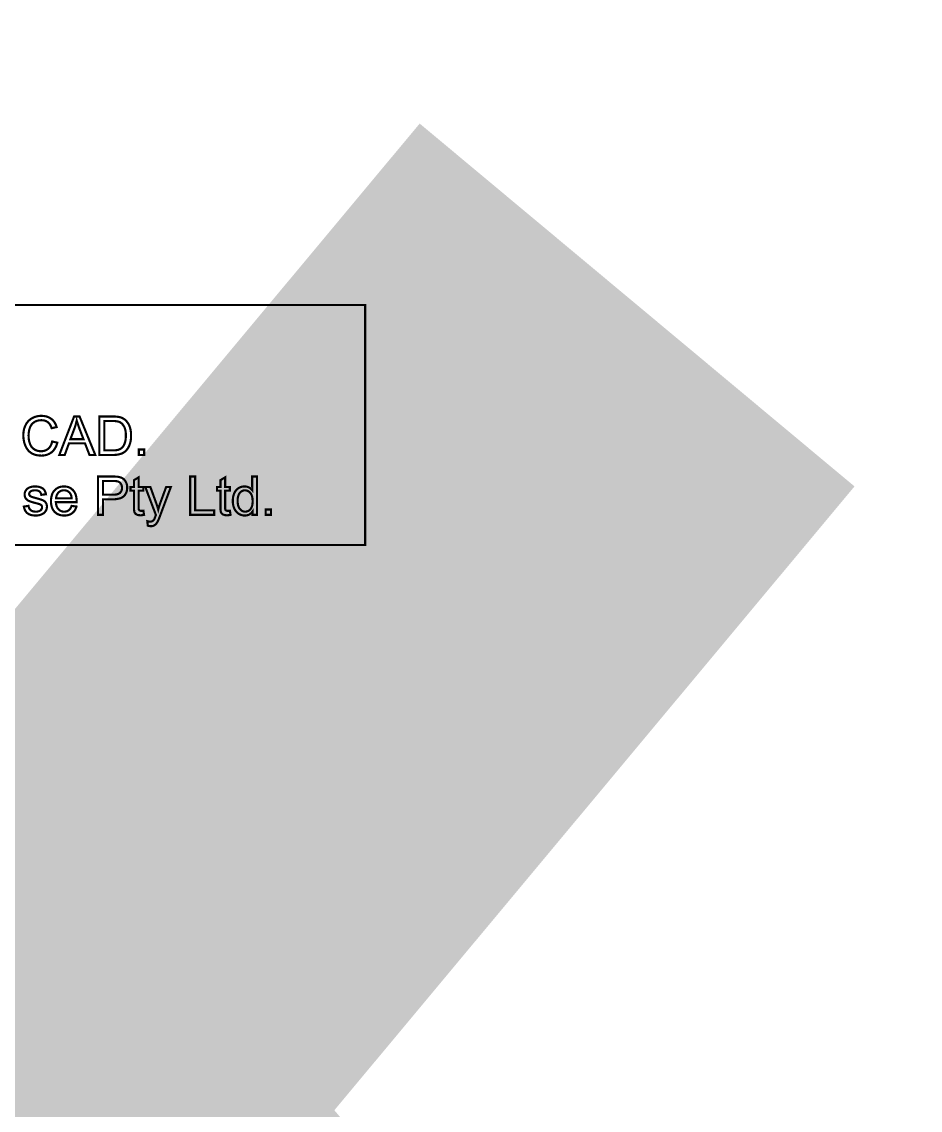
# Model space of a CAD drawing. Extents: x -5280327 to 29700, y -3925683 to 5564800.
# Drawn here: x 13288 to 29700, y 14703 to 34577 of the extents above; entities that cross this region are included whole.
import ezdxf

# ---------------------------------------------------------------- set-up
doc = ezdxf.new("R2010")
doc.units = 0
doc.linetypes.add('6', pattern=[2640.874023, 1320.437012, -1320.437012])
doc.layers.get('0').update_dxf_attribs({"linetype": 'CONTINUOUS'})

msp = doc.modelspace()

# ---------------------------------------------------------------- linework, layer by layer
at = {"color": 7, "linetype": '6', "const_width": 10343}
for points in [[(0, 29406), (24528, 0)], [(0, 0), (24528, 29406)], [(0, 29406), (24528, 0)], [(0, 0), (24528, 29406)]]:
    msp.add_lwpolyline(points, dxfattribs=at)
at = {"color": 7, "const_width": 39.2}
for points in [[(0, 29406), (19561, 29406), (19561, 25025), (0, 25025), (0, 29406)], [(13844, 26914), (13937, 26891), (13937, 26891), (13937, 26891), (13928, 26859), (13917, 26830), (13903, 26802), (13888, 26778), (13872, 26755), (13853, 26734), (13832, 26716), (13832, 26716), (13832, 26716), (13832, 26716), (13810, 26700), (13786, 26687), (13761, 26676), (13734, 26667), (13706, 26661), (13677, 26657), (13647, 26656), (13647, 26656), (13647, 26656), (13647, 26656), (13615, 26657), (13585, 26660), (13557, 26665), (13531, 26671), (13506, 26680), (13483, 26690), (13462, 26702), (13462, 26702), (13462, 26702), (13462, 26702), (13442, 26716), (13424, 26732), (13407, 26749), (13392, 26769), (13378, 26789), (13365, 26812), (13354, 26836), (13354, 26836), (13354, 26836), (13354, 26836), (13344, 26861), (13336, 26887), (13329, 26913), (13324, 26940), (13320, 26968), (13318, 26996), (13317, 27024), (13317, 27024), (13317, 27024), (13317, 27024), (13318, 27055), (13320, 27084), (13324, 27113), (13330, 27140), (13338, 27166), (13348, 27191), (13359, 27215), (13359, 27215), (13359, 27215), (13359, 27215), (13371, 27238), (13385, 27259), (13401, 27278), (13418, 27296), (13437, 27312), (13456, 27326), (13478, 27339), (13478, 27339), (13478, 27339), (13478, 27339), (13500, 27350), (13523, 27360), (13547, 27368), (13571, 27374), (13596, 27378), (13622, 27381), (13648, 27382), (13648, 27382), (13648, 27382), (13648, 27382), (13677, 27380), (13705, 27377), (13732, 27372), (13757, 27364), (13781, 27354), (13804, 27342), (13825, 27328), (13825, 27328), (13825, 27328), (13825, 27328), (13845, 27312), (13863, 27294), (13879, 27274), (13893, 27253), (13905, 27229), (13916, 27204), (13925, 27177), (13925, 27177), (13834, 27156), (13834, 27156), (13834, 27156), (13826, 27177), (13818, 27196), (13809, 27214), (13799, 27230), (13788, 27244), (13776, 27256), (13763, 27267), (13763, 27267), (13763, 27267), (13763, 27267), (13749, 27276), (13734, 27284), (13719, 27291), (13702, 27296), (13684, 27299), (13666, 27301), (13646, 27302), (13646, 27302), (13646, 27302), (13646, 27302), (13623, 27301), (13602, 27299), (13582, 27295), (13562, 27289), (13544, 27282), (13527, 27274), (13511, 27263), (13511, 27263), (13511, 27263), (13511, 27263), (13496, 27252), (13482, 27239), (13470, 27225), (13459, 27210), (13450, 27194), (13441, 27177), (13435, 27159), (13435, 27159), (13435, 27159), (13435, 27159), (13429, 27141), (13424, 27122), (13420, 27103), (13417, 27083), (13414, 27064), (13413, 27044), (13412, 27025), (13412, 27025), (13412, 27025), (13412, 27025), (13413, 26999), (13415, 26975), (13417, 26952), (13421, 26930), (13426, 26908), (13432, 26888), (13439, 26868), (13439, 26868), (13439, 26868), (13439, 26868), (13447, 26850), (13456, 26833), (13466, 26817), (13478, 26803), (13491, 26790), (13505, 26779), (13520, 26768), (13520, 26768), (13520, 26768), (13520, 26768), (13536, 26760), (13552, 26752), (13569, 26746), (13586, 26742), (13603, 26738), (13621, 26736), (13639, 26735), (13639, 26735), (13639, 26735), (13639, 26735), (13661, 26736), (13681, 26739), (13701, 26744), (13720, 26750), (13738, 26758), (13755, 26769), (13771, 26780), (13771, 26780), (13771, 26780), (13771, 26780), (13786, 26794), (13799, 26810), (13811, 26827), (13821, 26846), (13830, 26867), (13838, 26890), (13844, 26914)], [(13974, 26668), (14244, 27370), (14344, 27370), (14631, 26668), (14525, 26668), (14443, 26880), (14150, 26880), (14073, 26668), (13974, 26668)], [(14415, 26956), (14341, 27150), (14341, 27150), (14341, 27150), (14332, 27175), (14324, 27198), (14316, 27221), (14309, 27241), (14302, 27261), (14297, 27279), (14292, 27296), (14292, 27296), (14292, 27296), (14292, 27296), (14288, 27277), (14283, 27257), (14278, 27238), (14273, 27219), (14267, 27200), (14261, 27181), (14254, 27162), (14254, 27162), (14177, 26956), (14415, 26956)], [(14705, 26668), (14705, 27370), (14947, 27370), (14947, 27370), (14947, 27370), (14969, 27369), (14991, 27369), (15010, 27368), (15028, 27366), (15044, 27364), (15059, 27362), (15072, 27360), (15072, 27360), (15072, 27360), (15072, 27360), (15089, 27355), (15105, 27350), (15120, 27344), (15135, 27336), (15149, 27328), (15162, 27319), (15175, 27309), (15175, 27309), (15175, 27309), (15175, 27309), (15190, 27295), (15204, 27280), (15217, 27264), (15229, 27247), (15240, 27229), (15249, 27210), (15258, 27189), (15258, 27189), (15258, 27189), (15258, 27189), (15265, 27168), (15271, 27146), (15276, 27123), (15280, 27099), (15283, 27075), (15285, 27049), (15285, 27023), (15285, 27023), (15285, 27023), (15285, 27023), (15285, 27000), (15284, 26978), (15282, 26957), (15279, 26937), (15276, 26918), (15272, 26899), (15267, 26881), (15267, 26881), (15267, 26881), (15267, 26881), (15261, 26864), (15255, 26847), (15249, 26832), (15242, 26817), (15235, 26804), (15227, 26791), (15219, 26779), (15219, 26779), (15219, 26779), (15219, 26779), (15210, 26768), (15202, 26757), (15193, 26747), (15184, 26738), (15174, 26730), (15165, 26722), (15155, 26715), (15155, 26715), (15155, 26715), (15155, 26715), (15145, 26709), (15134, 26703), (15122, 26697), (15111, 26692), (15098, 26688), (15085, 26684), (15071, 26680), (15071, 26680), (15071, 26680), (15071, 26680), (15057, 26677), (15042, 26674), (15026, 26672), (15010, 26670), (14994, 26669), (14976, 26668), (14958, 26668), (14958, 26668), (14705, 26668)], [(14948, 26751), (14948, 26751), (14948, 26751), (14967, 26751), (14985, 26752), (15002, 26753), (15017, 26755), (15032, 26757), (15045, 26760), (15057, 26764), (15057, 26764), (15057, 26764), (15057, 26764), (15068, 26768), (15078, 26772), (15088, 26777), (15097, 26782), (15105, 26788), (15113, 26794), (15120, 26800), (15120, 26800), (15120, 26800), (15120, 26800), (15129, 26810), (15137, 26821), (15145, 26833), (15153, 26845), (15159, 26859), (15166, 26873), (15171, 26889), (15171, 26889), (15171, 26889), (15171, 26889), (15176, 26905), (15180, 26923), (15184, 26941), (15186, 26960), (15188, 26981), (15189, 27002), (15190, 27024), (15190, 27024), (15190, 27024), (15190, 27024), (15189, 27054), (15187, 27083), (15183, 27109), (15178, 27133), (15171, 27155), (15163, 27175), (15153, 27193), (15153, 27193), (15153, 27193), (15153, 27193), (15143, 27209), (15131, 27224), (15120, 27237), (15107, 27248), (15094, 27258), (15080, 27266), (15066, 27272), (15066, 27272), (15066, 27272), (15066, 27272), (15054, 27276), (15041, 27279), (15025, 27282), (15008, 27284), (14989, 27286), (14968, 27287), (14945, 27287), (14945, 27287), (14798, 27287), (14798, 26751), (14948, 26751)], [(15426, 26668), (15426, 26766), (15525, 26766), (15525, 26668), (15426, 26668)], [(14679, 25573), (14679, 26275), (14944, 26275), (14944, 26275), (14944, 26275), (14963, 26274), (14981, 26274), (14997, 26273), (15013, 26272), (15027, 26271), (15039, 26270), (15050, 26268), (15050, 26268), (15050, 26268), (15050, 26268), (15065, 26265), (15078, 26262), (15092, 26258), (15104, 26253), (15116, 26248), (15127, 26242), (15137, 26235), (15137, 26235), (15137, 26235), (15137, 26235), (15147, 26228), (15156, 26220), (15164, 26211), (15172, 26201), (15180, 26191), (15187, 26179), (15193, 26167), (15193, 26167), (15193, 26167), (15193, 26167), (15199, 26155), (15204, 26142), (15207, 26128), (15211, 26115), (15213, 26101), (15214, 26086), (15214, 26072), (15214, 26072), (15214, 26072), (15214, 26072), (15213, 26047), (15210, 26023), (15204, 26000), (15196, 25978), (15185, 25958), (15173, 25938), (15157, 25920), (15157, 25920), (15157, 25920), (15157, 25920), (15139, 25904), (15117, 25890), (15092, 25878), (15062, 25870), (15029, 25863), (14992, 25859), (14952, 25858), (14952, 25858), (14772, 25858), (14772, 25573), (14679, 25573)], [(15510, 25650), (15522, 25574), (15522, 25574), (15522, 25574), (15512, 25572), (15502, 25570), (15492, 25569), (15483, 25568), (15474, 25567), (15465, 25566), (15457, 25566), (15457, 25566), (15457, 25566), (15457, 25566), (15444, 25567), (15432, 25567), (15421, 25569), (15410, 25571), (15401, 25574), (15392, 25577), (15384, 25581), (15384, 25581), (15384, 25581), (15384, 25581), (15377, 25585), (15371, 25590), (15365, 25596), (15360, 25601), (15355, 25607), (15351, 25613), (15348, 25620), (15348, 25620), (15348, 25620), (15348, 25620), (15345, 25628), (15343, 25638), (15341, 25651), (15339, 25665), (15338, 25682), (15338, 25701), (15337, 25722), (15337, 25722), (15337, 26014), (15274, 26014), (15274, 26081), (15337, 26081), (15337, 26207), (15423, 26259), (15423, 26081), (15510, 26081), (15510, 26014), (15423, 26014), (15423, 25717), (15423, 25717), (15423, 25717), (15423, 25707), (15423, 25698), (15424, 25690), (15425, 25683), (15425, 25678), (15426, 25673), (15428, 25670), (15428, 25670), (15428, 25670), (15428, 25670), (15429, 25667), (15431, 25664), (15433, 25661), (15435, 25659), (15437, 25657), (15440, 25655), (15442, 25653), (15442, 25653), (15442, 25653), (15442, 25653), (15446, 25651), (15449, 25650), (15453, 25649), (15457, 25648), (15462, 25647), (15467, 25647), (15472, 25647), (15472, 25647), (15472, 25647), (15472, 25647), (15476, 25647), (15481, 25647), (15486, 25647), (15491, 25648), (15497, 25648), (15503, 25649), (15510, 25650)], [(16364, 25573), (16364, 26275), (16456, 26275), (16456, 25656), (16802, 25656), (16802, 25573), (16364, 25573)], [(17090, 25650), (17102, 25574), (17102, 25574), (17102, 25574), (17092, 25572), (17082, 25570), (17072, 25569), (17063, 25568), (17054, 25567), (17045, 25566), (17037, 25566), (17037, 25566), (17037, 25566), (17037, 25566), (17024, 25567), (17012, 25567), (17001, 25569), (16990, 25571), (16981, 25574), (16972, 25577), (16964, 25581), (16964, 25581), (16964, 25581), (16964, 25581), (16957, 25585), (16951, 25590), (16945, 25596), (16940, 25601), (16935, 25607), (16931, 25613), (16928, 25620), (16928, 25620), (16928, 25620), (16928, 25620), (16925, 25628), (16923, 25638), (16921, 25651), (16919, 25665), (16918, 25682), (16918, 25701), (16917, 25722), (16917, 25722), (16917, 26014), (16854, 26014), (16854, 26081), (16917, 26081), (16917, 26207), (17003, 26259), (17003, 26081), (17090, 26081), (17090, 26014), (17003, 26014), (17003, 25717), (17003, 25717), (17003, 25717), (17003, 25707), (17003, 25698), (17004, 25690), (17004, 25683), (17005, 25678), (17006, 25673), (17008, 25670), (17008, 25670), (17008, 25670), (17008, 25670), (17009, 25667), (17011, 25664), (17012, 25661), (17015, 25659), (17017, 25657), (17020, 25655), (17022, 25653), (17022, 25653), (17022, 25653), (17022, 25653), (17025, 25651), (17029, 25650), (17033, 25649), (17037, 25648), (17042, 25647), (17047, 25647), (17052, 25647), (17052, 25647), (17052, 25647), (17052, 25647), (17056, 25647), (17061, 25647), (17066, 25647), (17071, 25648), (17077, 25648), (17083, 25649), (17090, 25650)], [(17504, 25573), (17504, 25637), (17504, 25637), (17504, 25637), (17489, 25617), (17472, 25600), (17454, 25586), (17434, 25575), (17411, 25568), (17387, 25563), (17361, 25561), (17361, 25561), (17361, 25561), (17361, 25561), (17344, 25562), (17328, 25564), (17311, 25568), (17295, 25572), (17280, 25579), (17264, 25586), (17250, 25595), (17250, 25595), (17250, 25595), (17250, 25595), (17236, 25605), (17222, 25616), (17210, 25629), (17199, 25642), (17189, 25656), (17179, 25672), (17171, 25689), (17171, 25689), (17171, 25689), (17171, 25689), (17163, 25706), (17157, 25724), (17152, 25743), (17148, 25763), (17145, 25783), (17143, 25805), (17143, 25827), (17143, 25827), (17143, 25827), (17143, 25827), (17143, 25848), (17145, 25869), (17147, 25889), (17151, 25909), (17156, 25928), (17161, 25947), (17168, 25965), (17168, 25965), (17168, 25965), (17168, 25965), (17176, 25982), (17185, 25998), (17195, 26012), (17205, 26026), (17217, 26038), (17230, 26050), (17244, 26060), (17244, 26060), (17244, 26060), (17244, 26060), (17259, 26068), (17274, 26076), (17290, 26082), (17306, 26087), (17323, 26090), (17340, 26092), (17358, 26093), (17358, 26093), (17358, 26093), (17358, 26093), (17371, 26092), (17383, 26091), (17395, 26089), (17407, 26086), (17418, 26083), (17429, 26078), (17439, 26073), (17439, 26073), (17439, 26073), (17439, 26073), (17449, 26068), (17459, 26061), (17468, 26055), (17476, 26047), (17484, 26040), (17491, 26031), (17498, 26023), (17498, 26023), (17498, 26275), (17584, 26275), (17584, 25573), (17504, 25573)], [(13326, 25725), (13411, 25738), (13411, 25738), (13411, 25738), (13414, 25724), (13417, 25711), (13422, 25699), (13428, 25687), (13434, 25677), (13442, 25668), (13451, 25660), (13451, 25660), (13451, 25660), (13451, 25660), (13461, 25652), (13472, 25646), (13484, 25641), (13497, 25637), (13511, 25635), (13526, 25633), (13543, 25632), (13543, 25632), (13543, 25632), (13543, 25632), (13559, 25633), (13574, 25634), (13588, 25637), (13600, 25640), (13612, 25645), (13622, 25650), (13631, 25656), (13631, 25656), (13631, 25656), (13631, 25656), (13638, 25664), (13645, 25671), (13650, 25679), (13654, 25687), (13657, 25695), (13659, 25704), (13659, 25713), (13659, 25713), (13659, 25713), (13659, 25713), (13659, 25721), (13657, 25729), (13655, 25736), (13651, 25742), (13647, 25749), (13641, 25754), (13634, 25759), (13634, 25759), (13634, 25759), (13634, 25759), (13628, 25763), (13620, 25766), (13609, 25770), (13597, 25774), (13582, 25779), (13565, 25783), (13546, 25788), (13546, 25788), (13546, 25788), (13546, 25788), (13520, 25795), (13497, 25801), (13475, 25808), (13457, 25814), (13440, 25819), (13426, 25825), (13415, 25830), (13415, 25830), (13415, 25830), (13415, 25830), (13405, 25835), (13395, 25841), (13387, 25847), (13379, 25854), (13371, 25861), (13365, 25869), (13359, 25878), (13359, 25878), (13359, 25878), (13359, 25878), (13354, 25887), (13350, 25896), (13346, 25906), (13344, 25915), (13342, 25925), (13341, 25936), (13340, 25946), (13340, 25946), (13340, 25946), (13340, 25946), (13341, 25956), (13341, 25965), (13343, 25974), (13345, 25983), (13348, 25992), (13352, 26001), (13356, 26009), (13356, 26009), (13356, 26009), (13356, 26009), (13360, 26017), (13366, 26025), (13371, 26032), (13377, 26039), (13384, 26046), (13391, 26052), (13398, 26057), (13398, 26057), (13398, 26057), (13398, 26057), (13404, 26061), (13411, 26065), (13418, 26069), (13426, 26073), (13434, 26076), (13443, 26079), (13453, 26082), (13453, 26082), (13453, 26082), (13453, 26082), (13463, 26085), (13473, 26087), (13484, 26089), (13494, 26091), (13505, 26092), (13516, 26092), (13527, 26093), (13527, 26093), (13527, 26093), (13527, 26093), (13544, 26092), (13560, 26091), (13576, 26090), (13591, 26087), (13605, 26084), (13619, 26080), (13632, 26075), (13632, 26075), (13632, 26075), (13632, 26075), (13645, 26070), (13656, 26065), (13667, 26058), (13676, 26052), (13685, 26045), (13693, 26037), (13699, 26029), (13699, 26029), (13699, 26029), (13699, 26029), (13705, 26020), (13710, 26010), (13715, 26000), (13719, 25989), (13723, 25977), (13726, 25964), (13729, 25950), (13729, 25950), (13645, 25939), (13645, 25939), (13645, 25939), (13643, 25949), (13640, 25960), (13636, 25969), (13631, 25978), (13625, 25986), (13619, 25993), (13611, 26000), (13611, 26000), (13611, 26000), (13611, 26000), (13603, 26006), (13594, 26011), (13584, 26015), (13572, 26018), (13560, 26020), (13547, 26021), (13534, 26022), (13534, 26022), (13534, 26022), (13534, 26022), (13517, 26021), (13502, 26020), (13489, 26018), (13477, 26015), (13466, 26012), (13457, 26007), (13449, 26002), (13449, 26002), (13449, 26002), (13449, 26002), (13442, 25997), (13436, 25990), (13432, 25984), (13428, 25978), (13426, 25971), (13424, 25964), (13423, 25956), (13423, 25956), (13423, 25956), (13423, 25956), (13424, 25952), (13424, 25947), (13425, 25943), (13427, 25938), (13429, 25934), (13431, 25930), (13434, 25926), (13434, 25926), (13434, 25926), (13434, 25926), (13437, 25922), (13441, 25919), (13445, 25915), (13450, 25912), (13455, 25909), (13461, 25906), (13467, 25903), (13467, 25903), (13467, 25903), (13467, 25903), (13472, 25902), (13479, 25899), (13487, 25897), (13498, 25894), (13511, 25890), (13526, 25886), (13543, 25881), (13543, 25881), (13543, 25881), (13543, 25881), (13568, 25874), (13591, 25868), (13611, 25862), (13630, 25856), (13646, 25851), (13659, 25846), (13671, 25841), (13671, 25841), (13671, 25841), (13671, 25841), (13681, 25836), (13690, 25831), (13699, 25825), (13707, 25819), (13714, 25812), (13721, 25804), (13727, 25796), (13727, 25796), (13727, 25796), (13727, 25796), (13733, 25787), (13737, 25778), (13741, 25768), (13744, 25757), (13746, 25746), (13748, 25735), (13748, 25722), (13748, 25722), (13748, 25722), (13748, 25722), (13747, 25710), (13746, 25698), (13743, 25686), (13740, 25675), (13735, 25663), (13730, 25652), (13723, 25641), (13723, 25641), (13723, 25641), (13723, 25641), (13715, 25631), (13707, 25621), (13697, 25612), (13687, 25603), (13676, 25596), (13663, 25589), (13650, 25582), (13650, 25582), (13650, 25582), (13650, 25582), (13637, 25577), (13622, 25572), (13607, 25568), (13592, 25565), (13576, 25563), (13560, 25562), (13543, 25561), (13543, 25561), (13543, 25561), (13543, 25561), (13516, 25562), (13490, 25565), (13467, 25569), (13445, 25575), (13426, 25582), (13408, 25592), (13392, 25603), (13392, 25603), (13392, 25603), (13392, 25603), (13378, 25615), (13366, 25629), (13355, 25645), (13345, 25663), (13337, 25682), (13331, 25702), (13326, 25725)], [(14198, 25737), (14287, 25726), (14287, 25726), (14287, 25726), (14281, 25704), (14272, 25684), (14263, 25665), (14252, 25648), (14239, 25632), (14225, 25618), (14209, 25605), (14209, 25605), (14209, 25605), (14209, 25605), (14192, 25593), (14174, 25583), (14155, 25576), (14134, 25569), (14112, 25565), (14089, 25562), (14064, 25561), (14064, 25561), (14064, 25561), (14064, 25561), (14033, 25563), (14004, 25567), (13977, 25574), (13952, 25584), (13928, 25596), (13907, 25612), (13887, 25630), (13887, 25630), (13887, 25630), (13887, 25630), (13870, 25651), (13855, 25674), (13843, 25699), (13834, 25727), (13827, 25756), (13823, 25788), (13822, 25823), (13822, 25823), (13822, 25823), (13822, 25823), (13823, 25858), (13827, 25891), (13834, 25922), (13843, 25951), (13855, 25977), (13870, 26000), (13888, 26022), (13888, 26022), (13888, 26022), (13888, 26022), (13907, 26041), (13929, 26057), (13952, 26070), (13976, 26080), (14002, 26087), (14030, 26091), (14059, 26093), (14059, 26093), (14059, 26093), (14059, 26093), (14087, 26091), (14114, 26087), (14140, 26080), (14163, 26070), (14186, 26057), (14206, 26042), (14226, 26023), (14226, 26023), (14226, 26023), (14226, 26023), (14243, 26002), (14257, 25979), (14269, 25953), (14278, 25926), (14285, 25895), (14289, 25863), (14290, 25828), (14290, 25828), (14290, 25828), (14290, 25828), (14290, 25826), (14290, 25823), (14290, 25820), (14290, 25817), (14290, 25813), (14290, 25809), (14290, 25805), (14290, 25805), (13911, 25805), (13911, 25805), (13911, 25805), (13913, 25782), (13917, 25760), (13922, 25740), (13929, 25722), (13937, 25705), (13947, 25690), (13958, 25677), (13958, 25677), (13958, 25677), (13958, 25677), (13971, 25665), (13984, 25655), (13998, 25647), (14014, 25640), (14030, 25636), (14047, 25633), (14064, 25632), (14064, 25632), (14064, 25632), (14064, 25632), (14078, 25633), (14090, 25634), (14102, 25637), (14114, 25640), (14125, 25645), (14135, 25651), (14145, 25657), (14145, 25657), (14145, 25657), (14145, 25657), (14155, 25665), (14163, 25674), (14171, 25684), (14179, 25695), (14186, 25708), (14192, 25722), (14198, 25737)], [(14199, 25876), (14199, 25876), (14199, 25876), (14197, 25894), (14194, 25910), (14191, 25925), (14186, 25939), (14180, 25951), (14174, 25962), (14167, 25972), (14167, 25972), (14167, 25972), (14167, 25972), (14155, 25985), (14141, 25996), (14127, 26006), (14112, 26013), (14096, 26018), (14078, 26021), (14060, 26022), (14060, 26022), (14060, 26022), (14060, 26022), (14043, 26021), (14028, 26019), (14013, 26015), (13998, 26009), (13985, 26002), (13972, 25993), (13960, 25982), (13960, 25982), (13960, 25982), (13960, 25982), (13949, 25970), (13940, 25957), (13932, 25943), (13926, 25928), (13921, 25912), (13917, 25894), (13916, 25876), (14199, 25876)], [(14953, 25941), (14953, 25941), (14953, 25941), (14978, 25942), (15000, 25944), (15021, 25947), (15039, 25952), (15055, 25958), (15069, 25966), (15081, 25974), (15081, 25974), (15081, 25974), (15081, 25974), (15091, 25985), (15099, 25996), (15106, 26008), (15112, 26022), (15116, 26036), (15118, 26052), (15119, 26069), (15119, 26069), (15119, 26069), (15119, 26069), (15118, 26081), (15117, 26093), (15115, 26104), (15111, 26115), (15107, 26125), (15102, 26135), (15096, 26144), (15096, 26144), (15096, 26144), (15096, 26144), (15090, 26153), (15083, 26160), (15075, 26167), (15066, 26173), (15057, 26178), (15048, 26182), (15038, 26186), (15038, 26186), (15038, 26186), (15038, 26186), (15030, 26187), (15021, 26189), (15010, 26190), (14998, 26191), (14984, 26191), (14968, 26192), (14951, 26192), (14951, 26192), (14772, 26192), (14772, 25941), (14953, 25941)], [(15590, 25377), (15581, 25458), (15581, 25458), (15581, 25458), (15588, 25456), (15596, 25454), (15603, 25453), (15611, 25452), (15617, 25451), (15624, 25451), (15630, 25450), (15630, 25450), (15630, 25450), (15630, 25450), (15638, 25451), (15645, 25451), (15652, 25452), (15659, 25454), (15665, 25455), (15671, 25457), (15676, 25460), (15676, 25460), (15676, 25460), (15676, 25460), (15681, 25463), (15685, 25466), (15689, 25470), (15693, 25473), (15697, 25478), (15701, 25482), (15704, 25487), (15704, 25487), (15704, 25487), (15704, 25487), (15707, 25491), (15710, 25497), (15713, 25505), (15717, 25514), (15721, 25525), (15725, 25537), (15730, 25551), (15730, 25551), (15730, 25551), (15730, 25551), (15731, 25553), (15732, 25556), (15733, 25558), (15734, 25561), (15735, 25565), (15737, 25568), (15738, 25572), (15738, 25572), (15545, 26081), (15638, 26081), (15744, 25787), (15744, 25787), (15744, 25787), (15750, 25771), (15755, 25754), (15761, 25738), (15766, 25721), (15771, 25704), (15776, 25687), (15781, 25669), (15781, 25669), (15781, 25669), (15781, 25669), (15785, 25686), (15790, 25703), (15794, 25719), (15799, 25736), (15805, 25752), (15810, 25769), (15816, 25785), (15816, 25785), (15925, 26081), (16011, 26081), (15817, 25564), (15817, 25564), (15817, 25564), (15809, 25541), (15801, 25521), (15793, 25502), (15786, 25486), (15780, 25471), (15774, 25459), (15769, 25449), (15769, 25449), (15769, 25449), (15769, 25449), (15762, 25437), (15755, 25426), (15748, 25417), (15741, 25408), (15733, 25400), (15725, 25393), (15716, 25387), (15716, 25387), (15716, 25387), (15716, 25387), (15708, 25381), (15699, 25377), (15689, 25373), (15679, 25370), (15668, 25368), (15657, 25367), (15646, 25367), (15646, 25367), (15646, 25367), (15646, 25367), (15638, 25367), (15631, 25368), (15623, 25369), (15615, 25370), (15607, 25372), (15599, 25374), (15590, 25377)], [(17231, 25827), (17232, 25800), (17235, 25775), (17239, 25752), (17245, 25731), (17252, 25712), (17262, 25695), (17272, 25681), (17272, 25681), (17272, 25681), (17272, 25681), (17285, 25668), (17297, 25657), (17310, 25648), (17324, 25641), (17339, 25636), (17354, 25633), (17370, 25632), (17370, 25632), (17370, 25632), (17370, 25632), (17385, 25633), (17400, 25636), (17415, 25641), (17429, 25647), (17442, 25656), (17454, 25666), (17466, 25678), (17466, 25678), (17466, 25678), (17466, 25678), (17476, 25693), (17485, 25709), (17492, 25727), (17498, 25747), (17502, 25769), (17504, 25793), (17505, 25819), (17505, 25819), (17505, 25819), (17505, 25819), (17504, 25848), (17502, 25875), (17498, 25899), (17492, 25921), (17485, 25940), (17476, 25957), (17465, 25973), (17465, 25973), (17465, 25973), (17465, 25973), (17453, 25986), (17440, 25996), (17427, 26005), (17413, 26012), (17398, 26017), (17382, 26020), (17366, 26021), (17366, 26021), (17366, 26021), (17366, 26021), (17350, 26020), (17335, 26018), (17320, 26013), (17306, 26006), (17293, 25997), (17281, 25987), (17270, 25974), (17270, 25974), (17270, 25974), (17270, 25974), (17260, 25960), (17251, 25943), (17244, 25924), (17238, 25903), (17234, 25880), (17232, 25854), (17231, 25827)], [(17743, 25573), (17743, 25671), (17842, 25671), (17842, 25573), (17743, 25573)]]:
    msp.add_lwpolyline(points, dxfattribs=at)

doc.saveas('drawing.dxf')
